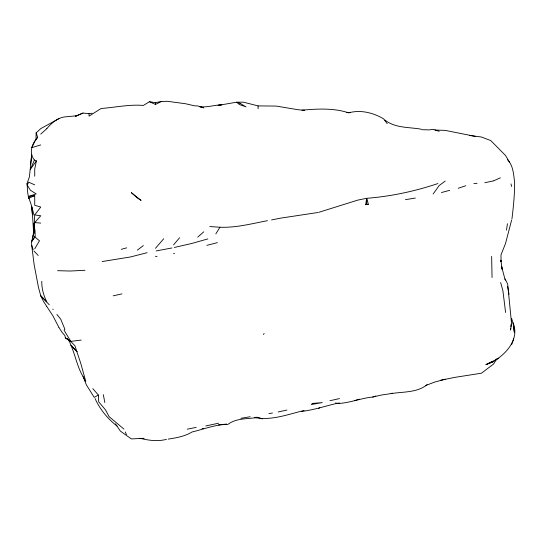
<?xml version="1.0" encoding="UTF-8"?>
<svg xmlns="http://www.w3.org/2000/svg" width="542" height="542" viewBox="0 0 542 542"><rect width="100%" height="100%" fill="white"/><g stroke="black" fill="none" stroke-linecap="round" stroke-linejoin="round"><path stroke-width="0.81" d="M34.722 176.211L34.722 169.016L36.416 160.872L34.431 160.059C28.482 152.885 32.053 143.366 37.655 137.289L36.131 132.824L40.84 128.576L58.868 118.671M92.106 113.231L89.051 113.671L89.051 116.117L101.13 108.488C115.202 107.438 129.308 104.247 143.386 105.433L149.423 101.72L155.459 102.648L161.496 101.442L167.532 101.32L185.642 103.752L194.639 105.839L197.715 105.934L203.751 107.838L199.442 106.618C207.071 107.702 214.32 104.992 221.868 104.762L218.033 105.405L236.617 102.194L243.385 102.16L258.087 105.9L276.196 106.069L297.971 109.728L304.699 110.297M258.087 108.752L258.087 105.9M491.641 256.4L492.048 277.545M31.375 206.759L32.364 214.3C33.557 207.837 29.647 202.329 28.685 196.428L36.178 193.907L30.427 190.256L27.236 185.127L27.1 183.379L29.403 176.902L31.714 154.66L30.63 164.504M36.009 139.721L36.131 132.824M510.706 328.398L510.55 330.051L511.573 323.676L507.685 284.164L504.595 277.822L501.655 266.732L502.163 269.449L500.896 260.201L501.011 261.806L501.011 254.835L505.517 243.5L511.634 219.991M510.862 326.738L511.092 324.252M511.404 320.932L511.634 318.445L513.579 324.834L514.304 332.219L513.105 322.856C519.656 339.156 506.492 353.587 493.525 361.467M33.983 229.252L34.702 222.64L34.322 215.892M33.062 235.614L34.702 222.64L40.758 215.77L34.722 214.957L40.758 207.044L34.722 205.303L34.722 195.648L28.685 196.428M437.909 183.555C414.955 191.251 391.026 196.407 366.839 198.284L368.323 204.293L365.748 204.625L366.602 198.318L357.883 200.086L318.737 212.335M506.485 230.113L507.454 223.704M511.946 218.961C513.389 206.936 514.69 194.693 514.629 182.559C513.606 174.734 513.389 165.642 507.495 159.68M34.722 229.835L31.558 241.718L31.693 245.296L34.153 264.781L38.502 287.551L40.772 295.83L49.308 304.828M32.534 237.836L34.993 229.761L35.21 236.292L31.558 241.718L34.749 236.969M511.634 344.61L513.687 338.838M34.431 160.059L30.318 169.409L36.416 160.872M27.236 185.127L28.685 182.139L34.722 184.883M496.906 358.77L493.525 364.061L481.452 373.201L454.928 377.361L440.544 380.254M34.722 248.812L39.471 240.797L34.722 236.847M263.48 334.536L264.123 333.479M215.824 233.907L219.937 227.227C236.055 227.897 251.773 223.643 267.484 220.689M37.655 137.289L34.722 141.584L31.782 147.648L40.758 144.917M433.153 193.982L439.189 185.547L445.226 181.048M155.459 248.304L163.691 238.792M173.569 244.889L179.605 237.748M40.772 295.83L46.795 301.88C43.584 295.532 41.632 288.446 41.775 281.298M40.758 134.131L46.795 128.684M197.715 237.139L203.751 231.82M92.804 388.607L98.346 395.023L94.22 397.401L86.395 384.908L83.014 376.466L85.765 381.372L80.758 363.35L74.931 345.803L69.728 340.342M137.35 250.126L143.386 245.573M427.116 384.671C417.083 392.808 403.275 391.629 391.202 393.594M318.452 408.553L319.794 407.753M492.482 361.446L485.862 364.597L493.071 361.785L487.488 364.007L498.87 358.16M149.423 101.72L155.459 104.416L161.496 101.442M75.474 116.327L83.014 113.054L89.051 113.671M493.586 180.845L500.415 177.817M28.658 198.25L34.722 195.648M75.474 116.191L83.014 113.054M425.572 385.552L434.704 382.063L445.226 379.231M304.116 410.484C288.208 414.305 271.149 420.924 254.72 417.543M458.186 188.291L465.822 185.723M372.788 397.042L375.802 396.039M354.678 400.599L359.204 399.163M390.897 393.627L392.408 393.167M206.895 245.357L217.389 242.64M121.259 249.347L126.699 247.85M147.16 252.694L130.432 256.976L102.126 261.549M207.823 238.92L191.624 243.507L174.328 247.464M441.412 192.545L449.664 190.337M218.548 423.214L205.777 425.951M262.179 418.939L258.087 417.34C247.951 419.196 236.59 417.774 227.904 424.386C215.641 424.393 203.887 429.162 192.071 431.981C184.856 436.378 176.414 437.848 168.189 439.108M372.93 396.988L381.575 395.003L390.416 393.695M329.949 400.721L339.475 398.58M339.488 403.011L336.562 403.424C324.834 406.263 313.527 409.976 301.46 411.486M171.95 247.965L156.171 250.926M113.203 295.824L121.923 293.886M278.161 411.974L286.914 410.064M484.785 182.735L493.349 180.906M187.234 429.189L196.184 427.381M271.542 219.944L280.519 218.155L317.883 212.505M268.947 413.627L272.463 412.997M240.838 418.309L250.187 416.737M372.489 397.069C360.498 398.228 349.231 403.234 337.151 403.533L335.681 402.828M405.43 199.652L415.348 198.06M144.186 438.261L131.652 438.925M166.455 439.345C157.532 441.75 148.549 440.375 139.761 438.248M365.748 204.625L368.323 204.293M71.273 341.325L81.198 340.085M221.868 424.454L218.683 424.793L226.678 424.081M76.978 115.744L64.904 116.889A29.234 16.883 -60 0 0 46.795 128.684M84.986 270.289L70.257 271.027L57.581 270.682M301.914 110.189C317.355 108.773 333.852 107.899 348.642 112.831C360.511 109.559 373.147 112.655 383.553 118.827L387.225 123.678M473.911 183.426L477.102 183.318M173.569 253.405L174.585 253.412M255.573 417.286L258.087 417.34M434.955 130.033L445.226 130.385L475.415 136.415M202.152 428.627L203.751 428.668L202.247 428.492M421.669 129.694L429.474 129.89L433.153 129.328L439.189 131.299M209.788 226.57L219.937 227.227M346.324 112.438L350.112 112.716M34.722 222.606L40.758 223.08M469.379 135.439L481.452 137.018L490.781 140.568L505.598 155.568L509.426 162.105M421.08 129.172C408.749 126.984 395.22 128.285 384.861 120.012M155.459 256.285L157.024 256.583M131.178 438.803L120.371 431.1L115.412 423.817M58.868 327.348L62.045 332.327L64.904 335.654L65.386 337.923L70.724 341.264L64.044 330.18L64.904 329.279L60.711 319.157L56.883 314.394M65.386 337.923L70.941 341.467M123.915 429.054L109.132 416.676L105.487 409.874L98.691 401.791L98.346 395.023M117.052 426.046C107.628 418.756 100.04 409.481 95.087 398.587M33.916 250.98L38.211 255.472M76.978 351.683L70.941 345.254L69.647 341.88L66.978 338.194M76.957 351.602L70.941 345.254C75.372 355.45 77.188 366.494 82.784 376.121M504.575 278.988L505.598 280.106M52.831 309.136L53.177 309.57M46.795 306.501L52.831 315.701L58.807 327.233M46.7 306.332L43.394 301.271L40.806 295.797M125.277 431.974L126.476 434.548M31.693 245.296L33.157 249.611M32.622 209.903L34.132 215.323M500.639 282.504L502.908 290.79L505.598 312.517M510.998 183.928L511.634 186.455M103.305 394.671L104.857 402.543M507.678 286.569L509.019 294.313M28.685 198.487L27.601 191.888L27.1 183.379M33.462 230.33L31.998 207.119M34.356 229.849L33.875 223.121L33.983 229.178M366.602 198.318L366.751 204.68M155.459 102.648L155.459 104.416M312.416 403.424L311.284 404.528L322.266 402.591L312.416 403.424M239.977 103.292L236.617 102.194L239.32 104.504L246.014 106.869L239.977 103.292M140.947 200.31L137.35 197.972L131.313 192.647L140.947 200.31"/></g></svg>
